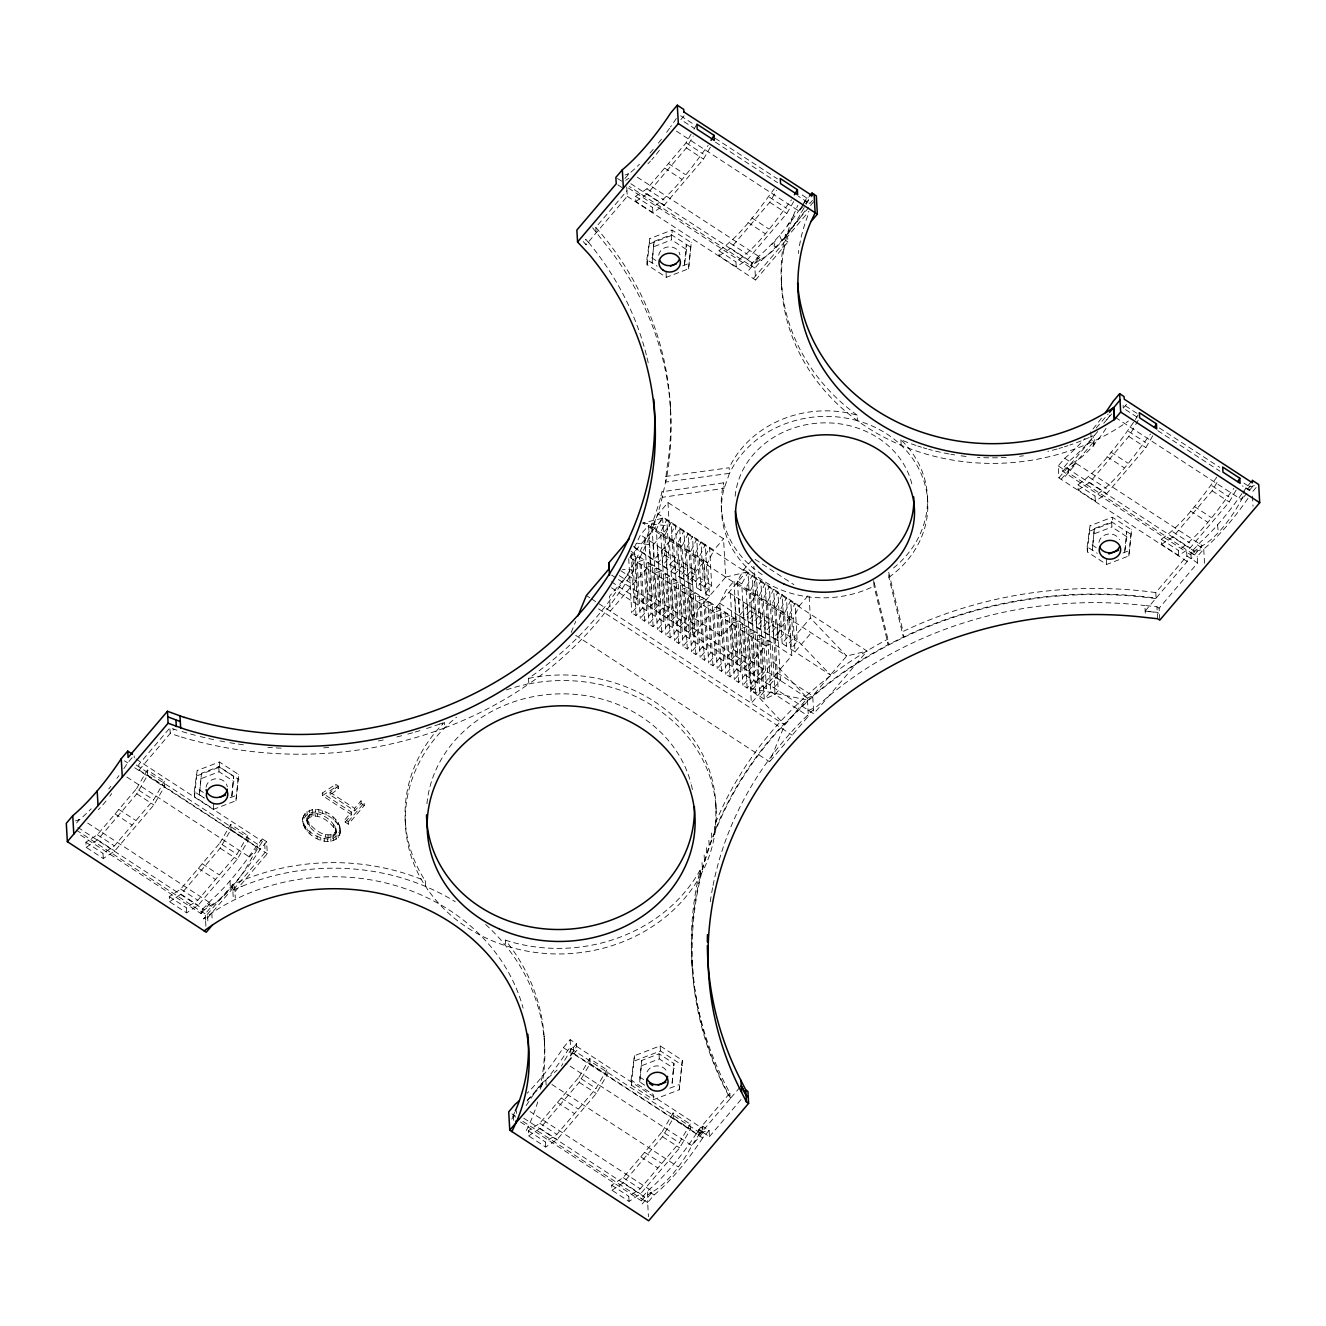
<?xml version="1.0" encoding="UTF-8"?>
<svg xmlns="http://www.w3.org/2000/svg" width="1326" height="1326" viewBox="0 0 1326 1326"><rect width="100%" height="100%" fill="white"/><g stroke="black" fill="none" stroke-linecap="round" stroke-linejoin="round"><path stroke-width="0.75" stroke-dasharray="5 3.75" d="M699.167 1130.332L702.664 1132.089L702.681 1126.205L709.095 1130.398L709.427 1136.664L698.736 1129.686L729.864 1093.105L726.25 1086.209A397.767 349.55 -3.2 0 1 700.128 870.005L700.443 875.558A397.767 349.55 -3.2 0 0 726.565 1091.762L730.178 1098.657L699.051 1135.255L570.81 1051.601M1094.016 444.575L1094.464 435.425M1156.007 598.606L1147.404 597.545A397.502 349.318 -3.2 0 0 859.381 662.022L852.369 666.597A397.419 349.252 -3.2 0 0 806.622 702.167L777.914 731.09A397.336 349.186 -3.2 0 0 762.45 749.671L757.594 756.052A397.187 349.053 -3.2 0 0 715.178 831.501L714.631 834.999A155.49 136.661 -3.2 0 1 704.222 868.198L701.636 873.154M194.209 791.589L197.193 770.522L219.403 761.986L238.647 774.533L235.945 800.722L213.735 809.258L194.491 796.711L194.209 791.589L203.823 797.871M194.491 796.711L197.193 770.522M204.419 798.053L199.43 794.804L201.469 773.307L218.74 766.66L233.708 776.423L231.669 797.92L233.708 776.423M199.43 794.804L201.469 773.307M235.945 800.722L238.647 774.533M646.823 259.681L649.79 238.597L672.017 230.061L691.244 242.608L688.559 268.797L666.332 277.333L647.105 264.786L646.823 259.681L657.033 266.145M647.105 264.786L649.79 238.597M654.066 241.382L652.044 262.896L654.066 241.382L671.354 234.752L691.542 247.713M686.603 249.619L684.282 266.012L686.304 244.514L686.603 249.619L671.636 239.857L671.354 234.752M688.559 268.797L691.244 242.608M631.06 1080.06L634.491 1055.711L660.149 1045.866L682.36 1060.352L679.21 1089.806L653.552 1099.652L631.342 1085.165L631.06 1080.06L653.27 1094.547L653.552 1099.652M631.342 1085.165L634.491 1055.711M644.701 1085.198L639.712 1081.95L641.751 1060.452L659.022 1053.805L673.989 1063.568L671.95 1085.066L673.989 1063.568M639.712 1081.95L641.751 1060.452M679.21 1089.806L682.36 1060.352M1087.088 546.826L1090.071 525.742L1112.299 517.206L1131.526 529.754L1128.824 555.942L1106.613 564.478L1087.386 551.931L1087.088 546.826L1097.298 553.29M1087.386 551.931L1090.071 525.742M1094.348 528.527L1092.309 550.041L1094.348 528.527L1111.636 521.897L1131.807 534.859M1126.868 536.765L1124.564 553.157L1126.586 531.643L1126.868 536.765L1111.917 527.002L1111.636 521.897M1128.824 555.942L1131.526 529.754M783.915 249.387L785.953 239.409A214.215 188.259 -3.2 0 1 797.804 205.331M665.437 476.482L729.167 467.763L729.482 473.332L665.751 482.051L666.448 471.194A366.506 322.085 -3.2 0 0 601.507 233.989L595.822 227.359L626.949 190.778L626.734 186.949M335.975 834.054C338.528 821.391 313.549 805.346 306.853 818.457C305.726 830.872 334.583 847.264 336.158 829.943M306.986 821.009L307.184 816.915M540.494 1089.176L541.141 1081.618A214.066 188.126 -3.2 0 0 507.046 942.222L505.339 940.117L505.654 945.67M784.544 238.829L785.39 234.984L809.175 207.038M660.961 495.907L662.005 491.78L723.764 482.78L724.079 488.333L662.32 497.333L662.005 491.78M1097.713 431.53L1093.569 436.503A104.539 32.205 -56.9 0 1 1069.104 461.166L1062.64 468.774L1062.772 471.327L1186.704 552.146L1187.218 561.544L1156.09 598.109L1147.487 597.048A398.082 349.832 -3.2 0 0 903.387 637.027L888.221 644.668A398.032 349.782 -3.2 0 0 859.066 661.608L852.038 666.199A397.982 349.749 -3.2 0 0 806.208 701.819L777.467 730.775A397.866 349.633 -3.2 0 0 761.969 749.389L757.129 755.787A397.866 349.633 -3.2 0 0 717.648 824.126L709.178 845.905L700.161 876.022A155.49 136.661 -3.2 0 1 509.98 947.079L500.78 944.095A155.49 136.661 -3.2 0 1 428.033 889.978M723.399 484.139L723.764 482.78M302.709 818.076C310.367 798.832 342.688 815.507 340.434 832.894C332.809 852.121 300.455 835.463 302.709 818.076C302.195 835.098 337.616 849.784 340.285 827.789M340.434 832.894C340.948 815.871 305.56 801.186 302.875 823.181M1062.772 471.327L1066.005 467.531L1074.126 462.061L1202.317 545.666L1191.179 558.76L1190.98 554.948L1194.212 551.135L1202.317 545.666A50.918 15.597 -56.9 0 0 1216.423 534.56L1220.268 530.45A50.918 15.597 -56.9 0 0 1241.467 499.653L1244.567 491.25M715.029 831.899L712.36 838.745A397.187 349.053 -3.2 0 0 702.913 868.198L700.99 875.657A397.187 349.053 -3.2 0 0 727.079 1091.547L730.709 1098.442M571.208 632.386L575.749 621.33M575.699 635.32L769.561 761.77L784.727 724.908L807.352 698.106L812.722 695.901L846.684 656.005L867.071 651.099L663.166 518.085L642.762 523.008L846.684 656.005L810.352 618.032L809.042 594.545L799.329 605.932L793.163 618.645L795.02 651.845L811.18 632.85M729.482 473.332L723.698 489.708A103.163 90.649 -3.2 0 0 733.311 550.456L736.51 555.362M631.193 553.39L633.944 602.418L637.16 598.623L634.309 547.539L640.491 534.842L648.58 525.328L704.156 561.578L706.294 599.882L691.741 616.772L721.593 636.265L736.162 619.375L734.024 581.053L789.633 617.336L791.788 655.641L751.361 703.128L749.223 664.823L765.384 645.828L772.146 643.342L774.997 694.41L764.257 699.233L759.98 696.432L756.848 640.259L763.594 637.756L766.445 688.84L759.98 696.432M670.111 540.842L653.95 559.854L652.094 526.637L658.276 513.941L667.972 502.537L723.548 538.787L725.687 577.092L706.294 599.882M633.43 546.461L658.226 562.638L656.37 529.439L662.552 516.726L658.276 513.941M662.503 565.423L660.646 532.223L666.829 519.51L668.967 557.815L662.503 565.423L666.779 568.208L673.243 560.616L671.105 522.295L664.923 535.008L666.779 568.208M666.812 617.949L673.276 610.358L669.199 537.792L675.382 525.079L677.52 563.401L671.055 570.992L675.332 573.777L681.796 566.185L679.658 527.881L673.475 540.577L675.332 573.777M679.608 576.578L677.752 543.362L683.918 530.665L686.072 568.97L679.608 576.578L683.885 579.363L690.349 571.755L688.194 533.45L682.028 546.163L683.885 579.363M688.144 582.147L686.304 548.947L692.47 536.234L694.625 574.539L688.144 582.147L692.421 584.932L698.885 577.34L696.747 539.019L690.564 551.732L692.421 584.932M696.697 587.716L694.841 554.517L701.023 541.82L703.161 580.125L696.697 587.716L700.973 590.501L707.438 582.91L705.299 544.605L662.552 516.726L664.691 555.03L658.226 562.638M700.973 590.501L699.117 557.301L705.299 544.605L713.852 550.174L723.548 538.787M725.687 577.092L746.09 572.152L692.736 634.856L689.885 583.771L696.067 571.075L704.156 561.578M705.25 593.302L711.714 585.694L709.576 547.389L703.393 560.102L705.25 593.302L709.509 596.087L707.653 562.887L713.852 550.174M721.593 636.265L719.769 603.264L725.935 590.551L734.024 581.053M747.947 621.148L746.09 587.948L752.273 575.235L754.411 613.54L747.947 621.148L752.223 623.933L758.687 616.341L756.549 578.02L750.367 590.733L752.223 623.933M756.5 626.717L754.643 593.518L760.826 580.821L762.964 619.126L756.5 626.717L760.776 629.502L767.24 621.911L765.102 583.606L758.92 596.319L760.776 629.502M765.036 632.287L763.179 599.087L769.362 586.39L771.5 624.695L765.036 632.287L769.312 635.088L775.776 627.48L773.638 589.175L767.456 601.888L769.312 635.088M773.588 637.872L771.732 604.673L777.914 591.96L780.053 630.264L773.588 637.872L777.865 640.657L784.329 633.066L782.191 594.761L776.008 607.457L777.865 640.657M782.141 643.442L780.285 610.242L786.467 597.545L788.605 635.85L782.141 643.442L786.417 646.226L792.882 638.635L790.744 600.33L784.561 613.043L786.417 646.226M774.997 694.41L778.229 690.614L775.379 639.53L781.561 626.833L789.633 617.336M790.744 649.06L788.887 615.861L795.07 603.148L797.208 641.452L790.744 649.06L830.507 675L794.191 637.027L810.352 618.032M514.703 1112.415A198.071 174.054 -3.2 0 1 513.377 1115.315L511.223 1119.625L515.184 1114.967M526.289 1130.597L528.494 1126.089A214.099 188.143 -3.2 0 0 537.71 1102.039M743.72 569.666L747.997 572.451L750.135 610.756L743.671 618.364L739.394 615.562L737.471 581.12L743.72 569.666L752.207 559.688M743.671 618.364L741.748 583.921L747.997 572.451L799.329 605.932M136.512 788.705L147.335 770.058L164.424 781.213L164.706 786.318L153.882 804.965L114.732 850.994L103.295 858.502L86.19 847.347L85.908 842.242L97.345 834.734L136.512 788.705L153.601 799.86L164.424 781.213M86.19 847.347L97.643 839.839L136.793 793.826L147.617 775.163L147.335 770.058M219.851 843.071L230.674 824.424L247.78 835.562L248.061 840.684L237.238 859.331L198.088 905.343L186.634 912.868L169.546 901.713L169.264 896.608L180.701 889.083L219.851 843.071L236.956 854.226L247.78 835.562M169.546 901.713L180.982 894.205L220.149 848.176L230.973 829.529L230.674 824.424M710.371 147.203L703.476 159.07L664.326 205.082L652.873 212.608L635.784 201.453L635.502 196.347L646.939 188.822L686.089 142.81L692.984 130.942M693.962 129.252L696.912 124.163M635.784 201.453L647.221 193.928L686.387 147.915L693.266 136.048M652.873 212.608L652.591 207.502C675.232 191.723 691.708 167.358 708.117 145.479M793.727 201.569L786.832 213.436L747.682 259.448L736.228 266.974L719.14 255.819L718.841 250.713C741.483 234.934 757.958 210.569 774.367 188.69M719.14 255.819L730.576 248.294L769.726 202.281L776.622 190.414M736.228 266.974L735.947 261.852C758.588 246.089 775.064 221.724 791.473 199.845M578.915 1077.242L589.739 1058.596L606.844 1069.75L607.126 1074.856L596.302 1093.502L557.152 1139.515L545.699 1147.04L528.61 1135.885L528.312 1130.78L539.765 1123.255L578.915 1077.242L596.02 1088.397L606.844 1069.75M528.61 1135.885L540.047 1128.376L579.197 1082.364L590.037 1063.701L589.739 1058.596M662.271 1131.608L673.094 1112.962L690.2 1124.1L690.481 1129.222L679.658 1147.868L640.508 1193.881L629.054 1201.406L611.966 1190.251L611.667 1185.146L623.121 1177.621L662.271 1131.608L679.376 1142.763L690.2 1124.1M611.966 1190.251L623.402 1182.726L662.552 1136.713L673.376 1118.067L673.094 1112.962M1152.775 435.74L1145.896 447.608L1106.746 493.62L1095.293 501.145L1078.187 489.99L1077.905 484.885C1100.431 468.973 1118.498 443.547 1134.41 421.171M1135.404 419.48L1139.332 412.701M1078.187 489.99L1089.64 482.465L1128.791 436.453L1134.691 426.276M1135.686 424.585L1138.636 419.497M1095.293 501.145L1095.011 496.04C1117.636 480.261 1134.111 455.895 1150.52 434.016M1236.13 490.106L1229.252 501.974L1190.085 547.986L1178.648 555.511L1161.543 544.356L1161.261 539.251C1183.903 523.472 1200.378 499.106 1216.787 477.227M1161.543 544.356L1172.996 536.831L1212.146 490.819L1218.047 480.642M1178.648 555.511L1178.366 550.389C1200.991 534.61 1217.467 510.261 1233.876 488.382M77.82 827.374L204.254 909.835L212.375 904.382A50.918 15.597 -56.9 0 0 251.526 858.37L262.449 841.446L262.316 838.894L266.625 841.712L267.305 853.662L234.951 891.669L232.829 890.31L265.183 852.287L264.52 840.336M802.91 204.569L799.064 211.116L812.192 195.651M803.871 202.928L806.755 198.005L806.954 201.834L798.318 196.198M630.861 183.734L754.013 264.04L762.119 258.587A50.918 15.597 -56.9 0 0 776.24 247.481L783.931 238.829A50.918 15.597 -56.9 0 0 801.285 212.574L808.959 199.447L799.843 193.497M520.455 1121.962L641.386 1200.826L641.254 1198.372L647.718 1190.798A104.621 32.139 -56.9 0 0 696.233 1133.78L709.095 1130.398L702.647 1137.957L573.694 1054.037L573.329 1047.639L571.257 1046.297L571.407 1048.849L563.716 1061.96A50.918 15.597 -56.9 0 1 561.478 1066.054M570.594 1055.115L576.711 1046.396L576.561 1043.844L570.147 1039.65L563.351 1047.639A103.196 31.592 -56.9 0 1 527.151 1093.254M1115.381 417.425L1241.467 499.653L1243.39 496.372M1247.236 489.824L1252.39 482.73M700.161 876.022L700.128 870.005M793.893 215.193L787.08 225.967M307.334 819.468C315.837 809.937 333.207 822.833 336.307 832.513M306.853 818.457C309.936 828.137 327.323 841.015 335.826 831.501M262.316 838.894L252.023 852.204A104.539 31.923 -56.9 0 1 231.801 878.823L227.658 883.58A104.539 31.923 -56.9 0 1 211.298 900.089L200.889 911.078L201.022 913.631L78.068 833.441M526.19 1105.553L539.947 1084.917L557.119 1070.115M1242.926 492.145L1252.258 480.294M1153.62 612.115L1145.167 611.054L1156.09 598.109L1155.791 592.556L1186.919 555.975L1197.61 562.953L1159.106 608.203L1159.686 618.546M123.848 768.632A104.522 31.26 -56.7 0 0 127.677 762.914L134.141 755.306L134.291 757.875M684.1 115.793L680.868 119.589L694.675 128.605M103.295 858.502L102.997 853.397L114.45 845.872L153.601 799.86M186.634 912.868L186.353 907.763L197.806 900.238L236.956 854.226M205.895 926.261L205.563 920.277L234.636 886.116L232.531 884.74L203.458 918.901L211.795 913.001A198.071 174.054 -3.2 0 1 523.107 1008.125M573.329 1047.639L576.561 1043.844M545.699 1147.04L545.417 1141.935L556.87 1134.41L596.02 1088.397M629.054 1201.406L628.773 1196.301L640.209 1188.776L679.376 1142.763M696.233 1133.78L702.681 1126.205L702.813 1128.658L691.89 1145.565A50.918 15.597 -56.9 0 1 652.724 1191.577L641.602 1204.654M1252.606 486.559L1241.467 499.653M624.894 178.562L628.773 174.004A104.522 32.006 -56.9 0 0 639.447 164.258M177.004 730.195L169.91 727.908L138.782 764.489L139.097 770.041L267.305 853.662M139.097 770.041L174.004 729.002M583.241 241.531L586.026 244.78L627.248 196.331L626.949 190.778M628.458 188.06L750.781 267.835L750.632 265.283L757.113 257.692A104.539 32.006 -56.9 0 0 777.417 237.785L781.561 233.011A104.539 32.006 -56.9 0 0 800.805 207.817M802.744 204.983A104.539 32.006 -56.9 0 0 805.595 200.69L808.18 197.657M201.022 913.631L210.32 903.039M249.47 857.027L257.377 847.728L257.161 843.9M748.776 270.222L759.897 257.128L751.792 262.598L752.008 266.427L629.353 186.436M205.563 920.277L205.198 913.896L211.679 906.304A104.539 31.923 -56.9 0 0 260.161 849.303L266.625 841.712M627.248 196.331L755.571 280.018L754.908 268.067L761.373 260.476A104.539 32.006 -56.9 0 0 805.081 210.602M812.457 200.441L809.871 203.475L805.595 200.69M810.501 205.48L814.462 200.823M755.571 280.018L787.926 241.995L787.611 236.442L808.926 211.381M753.35 278.576L785.705 240.553L785.39 234.984L787.611 236.442M345.075 819.567L351.44 812.076L322.251 793.047L335.743 784.395L338.345 786.103L338.478 788.655L330.224 794.904L354.755 810.899L361.12 803.423L360.987 800.871L364.136 802.926L364.285 805.479L348.373 824.175L345.208 822.12L345.075 819.567L348.224 821.623L348.373 824.175M354.755 810.899L354.622 808.346L360.987 800.871M345.208 822.12L351.589 814.645L351.44 812.076M348.224 821.623L364.136 802.926M629.85 557.235L663.166 518.085M667.972 502.537L669.282 526.041L653.121 545.036L636.795 543.163M648.58 525.328L650.718 563.649L610.308 611.137L609.479 596.319L632.104 569.732L622.474 569.384M636.016 615.595L632.883 559.406L639.629 556.92L642.48 607.988L636.016 615.595L631.74 612.811L638.204 605.203L635.353 554.135L631.077 551.334M641.436 601.407L647.917 593.816L644.768 537.627M645.712 604.192L652.177 596.601L649.044 540.411M644.569 621.165L641.436 564.975L648.182 562.489L651.033 613.573L644.569 621.165L640.292 618.38L646.756 610.789L643.906 559.705L639.629 556.92M649.989 606.976L656.453 599.385L653.32 543.196M654.265 609.778L660.729 602.17L657.597 545.981M653.121 626.75L649.972 570.561L656.735 568.058L659.586 619.143L653.121 626.75L648.845 623.949L655.309 616.358L652.458 565.274L648.182 562.489M658.541 612.562L665.006 604.954L661.873 548.782M662.818 615.347L669.282 607.756L666.149 551.566M661.657 632.32L658.525 576.13L665.271 573.644L668.138 624.712L661.657 632.32L657.398 629.535L663.862 621.927L661.011 570.86L656.735 568.058M671.37 620.916L677.835 613.325L674.702 557.152M670.21 637.889L667.077 581.716L673.823 579.213L676.674 630.298L670.21 637.889L665.934 635.104L672.398 627.513L669.547 576.429L665.271 573.644M675.647 623.717L682.111 616.109L678.978 559.937L640.491 534.842M679.906 626.502L686.387 618.894L683.255 562.705L678.978 559.937M678.763 643.475L675.63 587.285L682.376 584.799L685.227 635.867L678.763 643.475L674.486 640.673L680.951 633.082L678.1 581.998L673.823 579.213M684.183 629.286L690.647 621.695L687.531 565.506M688.459 632.071L694.923 624.48L691.791 568.29M687.316 649.044L684.166 592.855L690.929 590.368L693.78 641.452L687.316 649.044L683.039 646.259L689.503 638.651L686.653 587.584L682.376 584.799M695.868 654.613L692.719 598.44L699.482 595.938L702.332 647.022L695.868 654.613L691.592 651.828L698.056 644.237L695.205 593.153L690.929 590.368M704.404 660.199L701.272 604.01L708.018 601.523L710.885 652.591L704.404 660.199L700.145 657.414L706.609 649.806L703.741 598.739L699.482 595.938M739.394 615.562L755.555 596.567L753.864 566.335M712.957 665.768L709.824 609.579L716.57 607.093L719.421 658.177L712.957 665.768L708.681 662.983L715.145 655.392L712.294 604.308L708.018 601.523M721.51 671.354L718.377 615.165L725.123 612.678L727.974 663.746L721.51 671.354L717.233 668.553L723.698 660.961L720.847 609.877L716.57 607.093M727.062 657.248L733.543 649.657L730.411 593.468M731.206 659.95L737.67 652.359L734.538 596.153M730.062 676.923L726.913 620.734L733.676 618.247L736.527 669.332L730.062 676.923L725.786 674.138L732.25 666.53L729.399 615.463L725.123 612.678M735.482 662.735L741.947 655.143L738.814 598.954M739.759 665.519L746.223 657.928L743.09 601.739M738.615 682.492L735.466 626.32L742.212 623.817L745.079 674.901L738.615 682.492L734.339 679.708L740.803 672.116L737.952 621.032L733.676 618.247M744.035 668.321L750.499 660.713L747.367 604.523M748.312 671.105L754.776 663.497L751.643 607.308M747.151 688.078L744.019 631.889L750.765 629.369L753.616 680.47L747.151 688.078L742.875 685.293L749.356 677.685L746.488 626.618L742.212 623.817M752.588 673.89L759.052 666.298L755.919 610.093M757.063 676.824L763.527 669.216L760.411 613.026M591.495 598.871L784.727 724.908L750.533 688.327L773.174 661.724L807.352 698.106L808.363 716.189L769.561 761.77M755.704 693.647L752.571 637.458L759.317 634.972L762.168 686.056L755.704 693.647L751.428 690.863L757.892 683.255L755.041 632.17L750.765 629.369M761.124 679.459L767.588 671.868L764.472 615.678M765.4 682.26L771.865 674.652L768.732 618.463M769.677 685.045L776.141 677.437L773.008 621.248L725.935 590.551M767.87 640.541L770.721 691.625L764.257 699.233L761.107 643.044L767.87 640.541L772.146 643.342M773.953 687.829L780.417 680.238L777.285 624.032L773.008 621.248M611.352 581.766L813.733 713.786L867.071 651.099M1187.218 561.544L1058.894 477.841L1058.231 465.89L1064.695 458.299A104.539 32.205 -56.9 0 0 1085.016 438.392M1096.254 428L1108.238 413.927M527.085 1100.994L540.295 1085.464M1103.729 423.292L1111.669 413.961M1058.894 477.841L1091.248 439.818L1090.933 434.248M570.362 1056.043L572.965 1053.01M1061.115 479.299L1094.646 440.729A214.215 188.259 -3.2 0 0 1128.393 421.055M573.694 1054.037L576.926 1050.225M1065.093 476.515L1076.215 463.437L1068.11 468.89L1068.325 472.719L1194.411 554.964L1194.212 551.135L1066.005 467.531M1137.095 417.143L1123.271 408.126L1126.503 404.331M1241.965 493.554A104.522 30.78 -56.6 0 1 1201.223 541.422L1190.847 552.494L1190.98 554.948L1186.704 552.146M641.386 1200.826L644.618 1197.03L652.724 1191.577L530.085 1111.586M703.012 1132.487L691.89 1145.565L565.788 1063.319M702.647 1137.957A104.621 32.139 -56.9 0 1 654.132 1194.975L647.668 1202.566L648.447 1216.738M1197.61 562.953L1197.279 556.688L1203.743 549.08A104.522 30.78 -56.6 0 0 1248.396 497.797M1256.103 487.537L1252.225 492.095L1245.794 487.902L1258.689 484.487M709.427 1136.664L741.3 1099.204M76.593 822.949L79.195 819.916A104.522 31.26 -56.7 0 0 91.196 808.777M527.433 1100.05A103.196 31.592 -56.9 0 0 543.826 1082.613L547.936 1077.657A103.196 31.592 -56.9 0 0 567.694 1050.474L571.257 1046.297M739.908 1087.353L730.178 1098.657L729.864 1093.105M771.881 244.63L775.727 240.52L774.019 246.023L776.24 247.481M427.933 889.945L423.127 882.536A155.457 136.611 -3.2 0 1 442.917 729.598L449.514 723.184A155.49 136.661 -3.2 0 1 456.625 717.134M442.602 724.046L444.392 722.322L444.691 727.875L439.784 729.714A366.755 322.317 -3.2 0 1 179.126 736.328M330.224 794.904L330.075 792.351L338.345 786.103M444.691 727.875L448.586 726.416A366.755 322.317 -3.2 0 0 522.742 688.078L528.809 683.951L528.494 678.382L530.002 677.354A366.506 322.085 -3.2 0 0 660.961 495.924M506.399 689.901A155.49 136.661 -3.2 0 1 525.079 684.68L530.317 682.923A366.506 322.085 -3.2 0 0 578.816 642.198L585.015 635.817A366.506 322.085 -3.2 0 0 602.551 615.745L623.071 587.335A366.506 322.085 -3.2 0 0 650.618 533.715L653.635 525.742A366.506 322.085 -3.2 0 0 661.276 501.46L666.763 476.763A366.506 322.085 -3.2 0 0 601.822 239.558L591.081 225.818M625.69 180.353L628.938 178.181M351.589 814.645L322.4 795.6L335.876 786.948L335.743 784.395M873.701 580.556L874 586.109L872.624 586.821A103.163 90.665 -3.2 0 1 803.44 596.136L797.092 594.877A103.163 90.665 -3.2 0 1 779.025 589.009L773.224 586.407A103.163 90.665 -3.2 0 1 752.687 572.948M1090.519 436.917L1093.154 435.707L1093.834 447.658M232.829 890.31L241.995 886.265M808.048 710.637L813.418 708.217M650.088 243.702L672.299 235.183L672.017 230.061M654.364 246.503L671.636 239.857M682.708 265.83L688.26 263.692M197.475 775.627L219.702 767.091L238.929 779.638M201.751 778.412L219.039 771.782L233.989 781.528M230.111 797.738L235.663 795.6M1090.353 530.848L1112.58 522.311L1112.299 517.206M1094.63 533.632L1111.917 527.002M1122.989 552.975L1128.542 550.837M634.773 1060.833L660.431 1050.971L682.641 1065.458M642.033 1065.557L659.304 1058.91L674.271 1068.673M669.763 1088.215L678.912 1084.685M439.47 724.162L442.751 722.935M755.041 632.17L748.295 634.673L751.428 690.863M630.298 555.992L635.353 554.135M643.906 559.705L637.16 562.191L640.292 618.38M652.458 565.274L645.696 567.777L648.845 623.949M661.011 570.86L654.248 573.346L657.398 629.535M669.547 576.429L662.801 578.915L665.934 635.104M678.1 581.998L671.354 584.501L674.486 640.673M686.653 587.584L679.906 590.07L683.039 646.259M695.205 593.153L688.443 595.639L691.592 651.828M703.741 598.739L696.995 601.225L700.145 657.414M712.294 604.308L705.548 606.794L708.681 662.983M720.847 609.877L714.101 612.38L717.233 668.553M729.399 615.463L722.637 617.949L725.786 674.138M737.952 621.032L731.19 623.518L734.339 679.708M746.488 626.618L739.742 629.104L742.875 685.293M625.076 174.966L628.773 174.004L625.54 171.899M1204.505 563.235L1203.743 549.08L1190.847 552.494L1197.279 556.688M75.499 820.877L79.195 819.916L75.98 817.81M528.494 678.382L534.279 677.271A155.49 136.661 -3.2 0 1 715.443 820.91L715.311 829.761L715.725 826.463A155.49 136.661 -3.2 0 0 534.593 682.857L528.809 683.951M1159.106 608.203L1156.952 606.794L1144.852 605.501L1145.349 614.253M1145.167 611.054L1157.266 612.363L1159.421 613.756M642.762 523.008L669.282 526.041M1155.791 592.556L1147.172 591.479A398.082 349.832 -3.2 0 0 903.072 631.474L903.387 637.027L888.884 577.291L888.569 571.738L903.072 631.474M750.533 688.327L805.976 699.714M888.884 577.291A103.163 90.665 -3.2 0 0 926.36 490.537A103.163 90.665 -3.2 0 0 858.436 420.972L857.425 420.707L857.11 415.154L851.922 413.795A103.179 90.682 -3.2 0 0 729.234 467.73M857.425 420.707L852.237 419.347A103.163 90.665 -3.2 0 0 729.565 473.299M179.093 736.328L170.225 733.46L169.91 727.908M505.339 940.117L509.598 941.493A155.54 136.694 -3.2 0 0 699.846 870.469M783.881 249.288A214.215 188.259 -3.2 0 0 900.636 445.055L905.807 447.177A214.215 188.259 -3.2 0 0 1084.32 445.304L1093.469 441.26L1091.248 439.818M893.525 567.976A103.179 90.682 -3.2 0 0 900.918 439.751L905.509 441.624A214.232 188.275 -3.2 0 0 916.067 445.47M699.448 1130.001L702.664 1132.089L700.377 1128.907M1064.695 458.299L1069.104 461.166M680.652 115.76L694.459 124.777M715.195 138.285L777.384 178.844M1136.879 413.314L1123.056 404.297L1123.271 408.126M1159.338 427.95L1219.804 467.382M1243.987 483.161L1249.158 486.543L1249.374 490.371L1242.462 485.863M715.41 142.131L777.6 182.673M1157.83 430.668L1220.003 471.211M676.409 131.141L801.285 212.574M686.089 142.81L703.194 153.965M769.445 197.176L786.55 208.331M1128.509 431.348L1145.614 442.503M1211.865 485.714L1228.953 496.869M686.387 147.915L703.476 159.07M769.726 202.281L786.832 213.436M1128.791 436.453L1145.896 447.608M1212.146 490.819L1229.252 501.974M668.437 163.512L685.542 174.651M751.792 217.862L768.898 229.017M1110.857 452.05L1127.962 463.188M1194.212 506.399L1211.318 517.554M785.705 240.553L787.926 241.995M664.591 168.037L681.68 179.192M747.947 222.403L765.036 233.558M1106.995 456.575L1124.1 467.73M1190.35 510.941L1207.456 522.079M637.259 177.154L762.119 258.587M757.113 257.692L761.373 260.476M1197.312 544.903L1203.743 549.08M646.939 188.822L664.044 199.977M730.294 243.188L747.4 254.343M1089.359 477.36L1106.448 488.515M1172.714 531.726L1189.803 542.881M647.221 193.928L664.326 205.082M730.576 248.294L747.682 259.448M1089.64 482.465L1106.746 493.62M1172.996 536.831L1190.085 547.986M617.468 178.446L622.308 181.596M750.632 265.283L754.908 268.067M1058.231 465.89L1062.64 468.774M617.85 184.844L622.673 187.994M635.502 196.347L652.591 207.502M718.841 250.713L735.947 261.852M1077.905 484.885L1095.011 496.04M1161.261 539.251L1178.366 550.389M651.746 257.791L656.735 261.04M1092.027 544.92L1097.016 548.185M755.107 559.357L793.876 584.65M737.471 581.12L741.748 583.921M652.094 526.637L656.37 529.439M660.646 532.223L664.923 535.008M669.199 537.792L673.475 540.577M677.752 543.362L682.028 546.163M686.304 548.947L690.564 551.732M694.841 554.517L699.117 557.301M703.393 560.102L707.653 562.887M746.09 587.948L750.367 590.733M754.643 593.518L758.92 596.319M763.179 599.087L767.456 601.888M771.732 604.673L776.008 607.457M780.285 610.242L784.561 613.043M788.887 615.861L793.163 618.645M683.255 562.705L696.067 571.075M777.285 624.032L781.561 626.833M664.691 555.03L668.967 557.815M673.243 560.616L677.52 563.401M681.796 566.185L686.072 568.97M690.349 571.755L694.625 574.539M698.885 577.34L703.161 580.125M707.438 582.91L711.714 585.694M750.135 610.756L797.208 641.452M670.011 564.412L708.482 589.49M634.309 547.539L689.885 583.771M719.769 603.264L775.379 639.53M650.718 563.649L791.788 655.641M759.317 634.972L763.594 637.756M630.032 557.55L765.384 645.828M620.783 570.71L636.165 580.738M777.235 672.746L812.722 695.901L813.733 713.786M647.917 593.816L652.177 596.601M656.453 599.385L660.729 602.17M665.006 604.954L669.282 607.756M673.276 610.358L677.835 613.325M682.111 616.109L686.387 618.894M690.647 621.695L694.923 624.48M733.543 649.657L737.67 652.359M741.947 655.143L746.223 657.928M750.499 660.713L754.776 663.497M759.052 666.298L763.527 669.216M767.588 671.868L771.865 674.652M776.141 677.437L780.417 680.238M773.986 676.343L807.352 698.106M619.259 575.617L632.933 584.534M611.601 575.07L616.772 578.434M618.48 579.561L749.223 664.823M611.568 587.816L638.204 605.203M642.48 607.988L646.756 610.789M651.033 613.573L655.309 616.358M659.586 619.143L663.862 621.927M668.138 624.712L672.398 627.513M676.674 630.298L680.951 633.082M685.227 635.867L689.503 638.651M693.78 641.452L698.056 644.237M702.332 647.022L706.609 649.806M710.885 652.591L715.145 655.392M719.421 658.177L723.698 660.961M727.974 663.746L732.25 666.53M736.527 669.332L740.803 672.116M745.079 674.901L749.356 677.685M753.616 680.47L757.892 683.255M762.168 686.056L766.445 688.84M770.721 691.625L808.363 716.189M586.374 595.523L589.788 597.744M598.523 608.849L792.186 735.184M335.876 786.948L338.478 788.655M361.12 803.423L364.285 805.479M330.075 792.351L354.622 808.346M199.149 789.699L204.138 792.948M639.43 1076.845L644.419 1080.093M136.014 759.002L262.449 841.446M576.711 1046.396L702.813 1128.658M136.23 765.052L259.216 845.242M571.407 1048.849L699.581 1132.454L699.78 1136.266M147.617 775.163L164.706 786.318M230.973 829.529L248.061 840.684M590.037 1063.701L607.126 1074.856M673.376 1118.067L690.481 1129.222M134.722 767.754L260.161 849.303M563.351 1047.639L567.694 1050.474M126.832 777.036L251.526 858.37M136.793 793.826L153.882 804.965M220.149 848.176L237.238 859.331M579.197 1082.364L596.302 1093.502M662.552 1136.713L679.658 1147.868M551.914 1084.469L678.348 1166.946M118.859 809.407L135.948 820.562M202.215 863.773L219.304 874.911M561.263 1097.945L578.368 1109.1M644.618 1152.311L661.724 1163.449M114.997 813.932L132.103 825.087M198.353 868.298L215.442 879.453M557.417 1102.47L574.506 1113.625M640.773 1156.836L657.862 1167.991M87.665 823.048L212.375 904.382M207.353 903.487L211.679 906.304M654.132 1194.975L647.718 1190.798L647.668 1202.566L641.254 1198.372M97.345 834.734L114.45 845.872M180.701 889.083L197.806 900.238M539.765 1123.255L556.87 1134.41M623.121 1177.621L640.209 1188.776M97.643 839.839L114.732 850.994M180.982 894.205L198.088 905.343M540.047 1128.376L557.152 1139.515M623.402 1182.726L640.508 1193.881M523.704 1118.166L644.618 1197.03L644.834 1200.859L518.731 1118.614M200.889 911.078L205.198 913.896M511.935 1113.939L515.134 1116.028L515.284 1118.58M76.311 830.076L202.414 912.321L202.198 908.492M85.908 842.242L102.997 853.397M169.264 896.608L186.353 907.763M528.312 1130.78L545.417 1141.935M611.667 1185.146L628.773 1196.301M124.462 760.809L127.677 762.914M699.714 1129.686L702.664 1132.089M752.604 572.965L748.113 568.904A103.163 90.665 -3.2 0 1 736.576 555.362M588.479 242.443L585.711 239.227L586.026 244.78M425.696 886.514L425.381 880.945L422.828 876.967A155.49 136.661 -3.2 0 1 442.702 724.029M779.489 235.398L782.009 241.1M874.165 582.512L887.906 639.099L888.221 644.668L874 586.109M1217.533 524.881L1218.345 532.505M545.831 1080.193L546.246 1086.209M1157.631 618.745L1156.952 606.794M1106.332 559.373L1106.613 564.478M927.421 496.289L927.736 501.841M900.901 439.768L901.216 445.321M781.296 279.156L781.892 289.764M721.278 506.83L721.593 512.383M715.791 803.738L716.106 809.291M714.648 831.336L714.333 825.783L717.333 818.573A397.933 349.699 -3.2 0 1 887.906 639.099M711.515 833.026L711.83 838.596M708.88 840.336L709.178 845.905M706.41 847.695L706.725 853.248M704.139 855.088L704.438 860.657M702.034 862.53L702.349 868.082M666.05 272.228L666.332 277.333M670.26 404.397L670.575 409.949M691.84 961.184L692.139 966.737M698.736 1129.686L699.051 1135.255M660.149 1045.866L660.431 1050.971M659.022 1053.805L659.304 1058.91M628.723 558.627L631.74 612.811M595.822 227.359L596.12 232.912M576.263 1044.192L576.412 1046.744M570.147 1039.65L571.075 1056.391M544.108 1036.236L544.704 1046.844M516.295 1110.89L516.444 1113.442M513.328 1115.299L513.659 1121.282M405.159 819.617L405.458 825.17M339.506 825.087L339.655 827.639M339.555 832.745L339.705 835.297M338.047 822.352L338.18 824.921M338.064 835.015L338.213 837.568M335.909 819.7L336.042 822.253M335.942 828.302L336.075 830.855M336.025 836.905L336.158 839.457M335.13 826.562L335.279 829.115M334.914 832.96L335.064 835.513M333.771 824.706L333.92 827.258M333.108 817.114L333.24 819.667M333.588 834.137L333.738 836.689M333.605 838.214L333.738 840.767M331.997 834.866L332.13 837.419M330.804 838.927L330.953 841.48M330.124 835.131L330.257 837.7M327.986 834.966L328.119 837.518M327.638 839.06L327.771 841.612M325.914 812.424L326.047 814.976M325.566 834.352L325.715 836.905M322.251 793.047L322.4 795.6M324.224 838.612L324.356 841.165M322.284 810.816L322.433 813.368M320.693 837.584L320.842 840.137M318.77 809.788L318.92 812.341M317.428 814.048L317.577 816.601M317.063 835.977L317.212 838.529M315.373 809.341L315.505 811.893M315.024 813.435L315.174 815.987M312.886 813.269L313.035 815.822M312.207 809.473L312.339 812.026M311.013 813.551L311.162 816.103M309.406 810.203L309.555 812.755M309.422 814.28L309.571 816.833M309.87 831.269L310.019 833.839M309.223 823.695L309.372 826.247M308.096 815.457L308.245 818.009M307.864 821.855L308.013 824.407M306.986 811.512L307.135 814.065M307.068 820.114L307.218 822.667M307.085 828.7L307.234 831.253M304.947 813.402L305.079 815.954M304.963 826.048L305.096 828.601M303.455 815.656L303.604 818.225M303.488 823.313L303.637 825.866M234.636 886.116L235.299 898.083M233.194 896.707L232.531 884.74L236.492 882.934A214.232 188.259 -3.2 0 1 425.381 880.945M219.403 761.986L219.702 767.091M218.74 766.66L219.039 771.782M213.453 804.136L213.735 809.258M211.795 913.001L212.243 920.973M207.585 915.901L208.033 923.874M1252.457 496.139L1253.004 506.25M230.028 880.862L230.326 889.166M1089.193 437.514A214.232 188.275 -3.2 0 1 1069.817 445.072M1068.01 445.669A214.232 188.275 -3.2 0 1 1064.397 446.829M1062.574 447.392A214.232 188.275 -3.2 0 1 1058.927 448.47M1057.104 449A214.232 188.275 -3.2 0 1 1047.855 451.37M1023.39 455.812A214.232 188.275 -3.2 0 1 1019.578 456.277M1006.202 457.42A214.232 188.275 -3.2 0 1 977.461 457.387M966.024 456.426A214.232 188.275 -3.2 0 1 960.339 455.73M954.67 454.917A214.232 188.275 -3.2 0 1 950.908 454.288M949.035 453.956A214.232 188.275 -3.2 0 1 934.184 450.774M932.344 450.31A214.232 188.275 -3.2 0 1 928.697 449.332M926.874 448.818A214.232 188.275 -3.2 0 1 923.244 447.757M921.454 447.21A214.232 188.275 -3.2 0 1 917.857 446.066M857.11 415.154A214.232 188.275 -3.2 0 1 784.478 238.697M735.168 496.255A89.522 78.665 -3.2 0 1 820.446 422.977A89.522 78.665 -3.2 0 1 912.553 487.172M658.69 255.222A10.724 9.415 -3.2 0 1 669.249 246.835A10.724 9.415 -3.2 0 1 679.94 254.824M762.185 574.688A103.179 90.682 -3.2 0 1 723.449 484.139M710.272 901.713A381.838 335.561 -3.2 0 1 711.399 894.437M711.714 892.63A381.838 335.561 -3.2 0 1 712.692 887.193M713.056 885.387A381.838 335.561 -3.2 0 1 1144.835 605.551M588.545 242.409A350.561 308.08 -3.2 0 1 646.607 355.948M647.088 357.887A350.561 308.08 -3.2 0 1 648.431 363.755M242.128 886.265A214.099 188.143 -3.2 0 1 455.266 901.713M485.631 924.487A214.099 188.143 -3.2 0 1 504.046 943.664L507.361 947.775A214.066 188.126 -3.2 0 1 541.456 1087.187M426.955 803.722A134.025 117.782 -3.2 0 1 550.423 694.31A134.025 117.782 -3.2 0 1 690.863 782.92M691.327 784.71A134.025 117.782 -3.2 0 1 692.537 790.147M439.586 724.079A366.506 322.085 -3.2 0 1 423.541 729.499M419.928 730.626A366.506 322.085 -3.2 0 1 414.491 732.234M412.684 732.764A366.506 322.085 -3.2 0 1 405.391 734.77M401.728 735.715A366.506 322.085 -3.2 0 1 396.209 737.074M383.264 739.974A366.506 322.085 -3.2 0 1 375.822 741.433M328.699 747.499A366.506 322.085 -3.2 0 1 322.997 747.881M281.162 748.162A366.506 322.085 -3.2 0 1 267.902 747.383M243.387 744.798A366.506 322.085 -3.2 0 1 228.437 742.477M224.724 741.814A366.506 322.085 -3.2 0 1 219.155 740.753M213.619 739.626A366.506 322.085 -3.2 0 1 197.143 735.764M195.32 735.284A366.506 322.085 -3.2 0 1 179.093 730.676M647.055 1071.889A10.724 9.415 -3.2 0 1 656.917 1065.889A10.724 9.415 -3.2 0 1 666.862 1071.524M798.318 253.498A198.071 174.071 -3.2 0 1 798.733 250.399M799.462 245.758A198.071 174.071 -3.2 0 1 808.495 213.917M206.077 787.147A10.724 9.415 -3.2 0 1 216.635 778.743A10.724 9.415 -3.2 0 1 227.326 786.732M1106.099 428.298A50.918 15.597 -56.9 0 1 1095.939 442.32L1092.094 446.845A50.918 15.597 -56.9 0 1 1074.126 462.061M1109.879 415.519A104.539 32.205 -56.9 0 1 1105.884 421.005M676.326 118.445A104.522 32.006 -56.9 0 1 670.525 126.948M669.547 128.34A104.522 32.006 -56.9 0 1 665.536 133.827M661.475 139.18A104.522 32.006 -56.9 0 1 657.365 144.352M653.237 149.324A104.522 32.006 -56.9 0 1 649.077 154.098M1101.458 418.138A104.539 32.205 -56.9 0 1 1090.204 432.409M118.926 775.627A104.522 31.26 -56.7 0 1 116.92 778.362M110.82 786.368A104.522 31.26 -56.7 0 1 108.765 788.953M659.42 150.269A50.918 15.597 -56.9 0 1 651.762 159.667M650.469 161.092A50.918 15.597 -56.9 0 1 647.917 163.794M1098.956 542.367A10.724 9.415 -3.2 0 1 1108.122 534.08A10.724 9.415 -3.2 0 1 1119.476 539.599M111.699 793.611A50.918 15.597 -56.9 0 1 109.843 796.164M106.03 801.037A50.918 15.597 -56.9 0 1 98.323 809.689"/><path stroke-width="1.5" d="M683.885 112.047L683.735 109.395L677.288 105.202L670.823 112.793A104.522 32.006 -56.9 0 1 622.325 169.794L615.861 177.402L616.242 183.784L576.876 230.028L577.556 241.978L589.142 254.393A350.561 308.08 -3.2 0 1 584.418 620.618A350.561 308.08 -3.2 0 1 185.01 729.283L168.104 723.217L167.441 711.266L184.314 717.416M578.037 615.794L586.374 595.523L608.999 568.92L608.816 562.904L629.088 539.069M511.886 1131.592L515.963 1122.89L571.175 1057.999M711.067 140.39L714.018 135.302L696.912 124.163L697.211 129.268L714.3 140.423L714.018 135.302M794.423 194.756L797.374 189.668L780.268 178.513L780.55 183.634L797.655 194.773L797.374 189.668M1154.465 427.237L1156.438 423.839L1139.332 412.701L1139.614 417.806L1156.72 428.944L1156.438 423.839M1237.821 481.603L1239.777 478.205L1222.688 467.05L1222.97 472.155L1240.075 483.31L1239.777 478.205M811.015 221.459A198.071 174.071 -3.2 0 0 874.364 420.508A198.071 174.071 -3.2 0 0 1110.227 422.182L1114.553 419.414L1120.669 412.038L1119.658 393.706L1124.067 396.573L1124.199 399.143L1252.407 482.83L1252.258 480.294L1258.689 484.487L1259.7 502.72L1159.769 620.154L1157.631 618.745L1145.515 617.452A381.838 335.561 -3.2 0 0 785.34 751.627A381.838 335.561 -3.2 0 0 741.516 1092.226L746.472 1101.956L748.61 1103.348L648.679 1220.798L509.748 1130.183L508.72 1111.851L515.184 1104.26A103.196 31.592 -56.9 0 0 519.112 1100.895M797.606 283.101A198.071 174.071 -3.2 0 0 909.835 427.734A198.071 174.071 -3.2 0 0 1109.564 410.231L1113.89 407.447L1120.006 400.087M132.534 754.262L127.727 751.129L121.246 758.704A104.522 31.26 -56.7 0 1 72.764 815.689L66.3 823.313L67.344 841.662L206.226 932.244L212.475 924.951L204.121 930.869M67.344 841.662L168.104 723.217M167.441 711.266L128.092 757.527L127.727 751.129M577.556 241.978L678.332 123.55L677.288 105.202M809.473 196.132L812.059 193.082L816.335 195.883L817.363 214.215L811.048 221.475L815.142 212.773L814.114 194.425M1119.658 393.706L1113.177 401.297A104.539 32.205 -56.9 0 1 1105.453 412.635M1109.564 412.369L1113.558 407.679L1114.221 419.629M509.748 1130.183L515.963 1122.89L515.864 1121.034M670.558 266.062L676.31 263.857M219.867 797.241L225.635 795.036M1108.917 553.953L1118.514 550.257M658.226 1085.132L665.901 1082.182M180.319 721.593L167.756 716.819M683.885 111.964L812.192 195.651L812.059 193.082M678.332 123.55L817.363 214.215M1120.669 412.038L1259.7 502.72M707.371 945.62A381.838 335.561 -3.2 0 0 740.853 1080.276L745.792 1090.005L747.93 1091.397L748.61 1103.348M748.245 1096.967L746.107 1095.558L741.234 1085.795L744.798 1092.574M649.409 1083.342L652.724 1085.513M97.163 790.992L98.041 805.545M1113.89 407.447L1114.553 419.414M745.792 1090.005L746.472 1101.956M740.919 1080.242L741.599 1092.193M622.325 169.794L623.353 188.126M608.816 562.904L609.512 575.219M180.004 716.023L180.667 727.974M175.96 720.184L176.308 726.565M121.246 758.704L122.29 777.053M72.764 815.689L73.792 834.054M694.393 806.672A134.025 117.782 -3.2 0 1 563.169 929.443A134.025 117.782 -3.2 0 1 426.508 814.827M679.244 259.664A10.724 9.415 -3.2 0 1 669.398 265.681A10.724 9.415 -3.2 0 1 659.453 260.045M653.801 399.375A350.561 308.08 -3.2 0 1 184.347 717.333M913.747 496.985A89.522 78.665 -3.2 0 1 831.07 579.959A89.522 78.665 -3.2 0 1 735.366 511.057M667.624 1076.347A10.724 9.415 -3.2 0 1 658.458 1084.635A10.724 9.415 -3.2 0 1 647.121 1079.099M227.343 789.202A10.724 9.415 -3.2 0 1 216.784 797.589A10.724 9.415 -3.2 0 1 206.094 789.6M212.491 924.984A198.071 174.054 -3.2 0 1 450.558 922.448A198.071 174.054 -3.2 0 1 516.013 1122.907M707.355 941.957A381.838 335.561 -3.2 0 1 707.487 934.615M1119.525 546.809A10.724 9.415 -3.2 0 1 1109.663 552.826A10.724 9.415 -3.2 0 1 1099.718 547.19M527.831 1034.23A198.071 174.054 -3.2 0 1 515.35 1110.939M783.699 583.838A89.522 78.665 -3.2 0 0 914.426 508.935A89.522 78.665 -3.2 0 0 776.937 447.74A89.522 78.665 -3.2 0 0 783.699 583.838M663.215 270.239A10.724 9.415 -3.2 0 0 680.304 263.675A10.724 9.415 -3.2 0 0 665.503 254.012A10.724 9.415 -3.2 0 0 663.215 270.239M499.289 928.929A134.025 117.782 -3.2 0 0 694.99 816.783A134.025 117.782 -3.2 0 0 489.145 725.173A134.025 117.782 -3.2 0 0 499.289 928.929M650.884 1089.309A10.724 9.415 -3.2 0 0 667.989 1082.729A10.724 9.415 -3.2 0 0 653.171 1073.082A10.724 9.415 -3.2 0 0 650.884 1089.309M210.602 802.164A10.724 9.415 -3.2 0 0 227.707 795.6A10.724 9.415 -3.2 0 0 212.906 785.937A10.724 9.415 -3.2 0 0 210.602 802.164M1103.481 557.384A10.724 9.415 -3.2 0 0 1120.586 550.82A10.724 9.415 -3.2 0 0 1105.785 541.157A10.724 9.415 -3.2 0 0 1103.481 557.384"/></g></svg>
